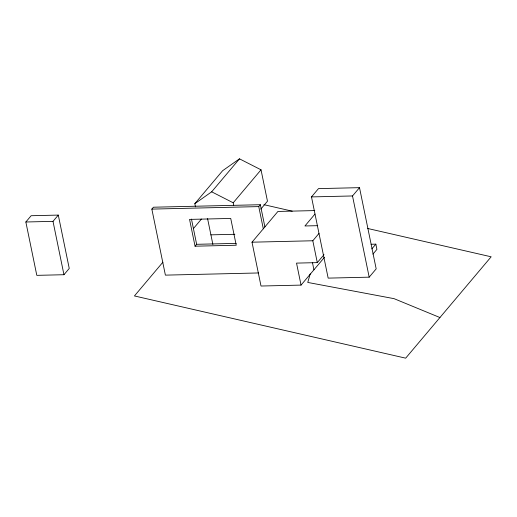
<?xml version="1.0" encoding="UTF-8"?>
<svg xmlns="http://www.w3.org/2000/svg" width="517" height="517" viewBox="0 0 517 517"><rect width="100%" height="100%" fill="white"/><g stroke="black" fill="none" stroke-linecap="round" stroke-linejoin="round"><path stroke-width="0.78" d="M310.206 273.913L307.757 282.437L394.051 298.658L439.928 317.541M25.85 221.993L31.136 215.725L58.292 215.091L69.246 268.452L63.959 274.721L36.804 275.354L25.85 221.993L53.005 221.36L58.292 215.091M258.642 272.957L165.395 275.134L151.843 209.107L153.439 207.214L260.348 204.719L264.898 226.905M195.465 206.826L194.825 203.685L222.633 170.7L239.487 158.835L261.027 169.809L267.47 201.197L260.775 209.133M194.825 203.685L211.673 191.813L239.487 158.835M162.926 262.164L134.433 295.95L405.671 358.165L491.15 256.8L367.697 228.482M193.416 228.572L201.436 219.059M195.051 246.195L236.23 245.232L230.731 218.439L189.552 219.402L195.051 246.195L196.647 244.308L236.211 243.384M233.697 205.139L233.212 202.787L261.027 169.809M151.843 209.107L258.752 206.606L260.348 204.719M324.463 257.324L301.043 285.1L261.007 286.03L252.005 242.189L277.933 211.447L314.769 210.581M311.486 196.912L318.485 188.621L359.509 187.658L376.182 268.866L369.183 277.164L328.159 278.12L311.486 196.912L352.516 195.956L359.509 187.658M314.963 214.077L304.933 225.968L317.716 225.67M252.005 242.189L312.811 240.767L318.995 233.432M301.043 285.1L296.532 263.108L317.296 262.623L323.997 254.674M371.846 248.89L375.846 244.147L376.912 249.375L372.919 254.118M210.865 234.847L234.86 234.291M371.128 244.257L375.846 244.147M263.928 204.68L292.228 211.175M211.673 191.813L233.212 202.787M352.516 195.956L369.183 277.164M312.811 240.767L317.296 262.623M312.488 262.739L313.935 269.809M258.752 206.606L263.308 228.792M207.575 218.594L212.881 244.431M191.471 219.092L196.647 244.308M53.005 221.36L63.959 274.721"/></g></svg>
